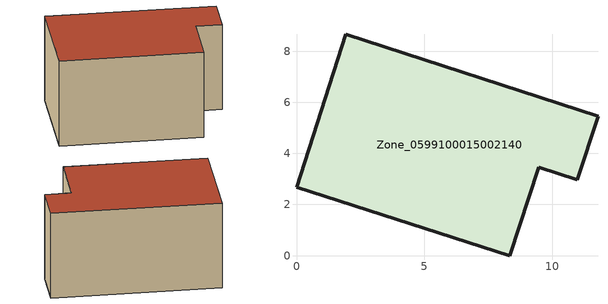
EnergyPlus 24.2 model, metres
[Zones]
Zone_0599100015002140
 floor ground (C_G): 0,2.68 1.94,8.66 11.8,5.45 10.99,2.97 9.47,3.46 8.35,0 z0.79
 wall outside (C_F): 10.99,2.97 11.8,5.45 1.94,8.66 0,2.68 8.35,0 9.47,3.46 10.99,2.97 z0.79:6.43
 roof outside (C_R): 8.35,0 9.47,3.46 10.99,2.97 11.8,5.45 1.94,8.66 0,2.68 z6.43
[BUILDING]
Pand.0599100015002140: North Axis=0; Terrain=City; Loads Convergence Tolerance Value=0.04; Temperature Convergence Tolerance Value=0.4; Solar Distribution=FullExterior; Maximum Number of Warmup Days=25; Minimum Number of Warmup Days=1
[Site:Location]
Rotterdam.The.Hague.AP_ZH_NLD Design_Conditions: Latitude=51.96; Longitude=4.45; Time Zone=1; Elevation=-4.5
[SITE:GROUNDTEMPERATURE:BUILDINGSURFACE]
18, 18, 18, 18, 18, 18, 18, 18, 18, 18, 18, 18
[MATERIAL] Thermal Absorptance=0.9; Solar Absorptance=0.7; Visible Absorptance=0.7
Name | Roughness | Thickness | Conductivity | Density | Specific Heat
G.TI.1965-1974 | MediumSmooth | 0.15 | 0.882353 | 540 | 1210
F.TI.1965-1974 | Rough | 0.3 | 0.697674 | 1920 | 840
R.TI.1965-1974 | MediumRough | 0.2 | 0.232558 | 1500 | 1000
[CONSTRUCTION]
C_G: G.TI.1965-1974
C_F: F.TI.1965-1974
C_R: R.TI.1965-1974
[ZONE]
Zone_0599100015002140: Type=1; Multiplier=1; Ceiling Height=Autocalculate; Volume=Autocalculate; Floor Area=autocalculate; Part of Total Floor Area=Yes
[ZONEINFILTRATION:DESIGNFLOWRATE]
Infil_Zone_0599100015002140: Zone or ZoneList or Space or SpaceList=Zone_0599100015002140; Schedule=AlwaysOn; Design Flow Rate Calculation Method=Flow/Area; Flow Rate per Floor Area=0.003; Constant Term Coefficient=1; Temperature Term Coefficient=0; Velocity Term Coefficient=0; Velocity Squared Term Coefficient=0
[HVACTEMPLATE:ZONE:IDEALLOADSAIRSYSTEM]
Zone_0599100015002140: Maximum Heating Supply Air Temperature=50; Minimum Cooling Supply Air Temperature=13; Maximum Heating Supply Air Humidity Ratio=0.0156; Minimum Cooling Supply Air Humidity Ratio=0.0077; Heating Limit=NoLimit; Cooling Limit=NoLimit; Dehumidification Control Type=ConstantSensibleHeatRatio; Cooling Sensible Heat Ratio=0.7; Dehumidification Setpoint=60; Humidification Control Type=None; Humidification Setpoint=30; Outdoor Air Method=None; Outdoor Air Flow Rate per Person=0.00944; Outdoor Air Flow Rate per Zone Floor Area=0; Outdoor Air Flow Rate per Zone=0; Demand Controlled Ventilation Type=None; Outdoor Air Economizer Type=NoEconomizer; Heat Recovery Type=None; Sensible Heat Recovery Effectiveness=0.7; Latent Heat Recovery Effectiveness=0.65
[ZONECONTROL:THERMOSTAT]
ThermostatControl_Zone_0599100015002140: Zone or ZoneList=Zone_0599100015002140; Control Type Schedule=DualSetpointControlType; Control 1=Thermostat_Zone_0599100015002140; Temperature Difference Between Cutout And Setpoint=0
[THERMOSTATSETPOINT:DUALSETPOINT]
Thermostat_Zone_0599100015002140: Heating Setpoint Temperature Schedule=HeatingSetpoint_Zone_0599100015002140; Cooling Setpoint Temperature Schedule=CoolingSetpoint_Zone_0599100015002140
[SCHEDULE:COMPACT]
HeatingSetpoint_Zone_0599100015002140: Through: 12/31, For: AllDays, Until: 24:00, 21
CoolingSetpoint_Zone_0599100015002140: Through: 12/31, For: AllDays, Until: 24:00, 24
DualSetpointControlType: Through: 12/31, For: AllDays, Until: 24:00, 4
AlwaysOn: Through: 12/31, For: AllDays, Until: 24:00, 1
